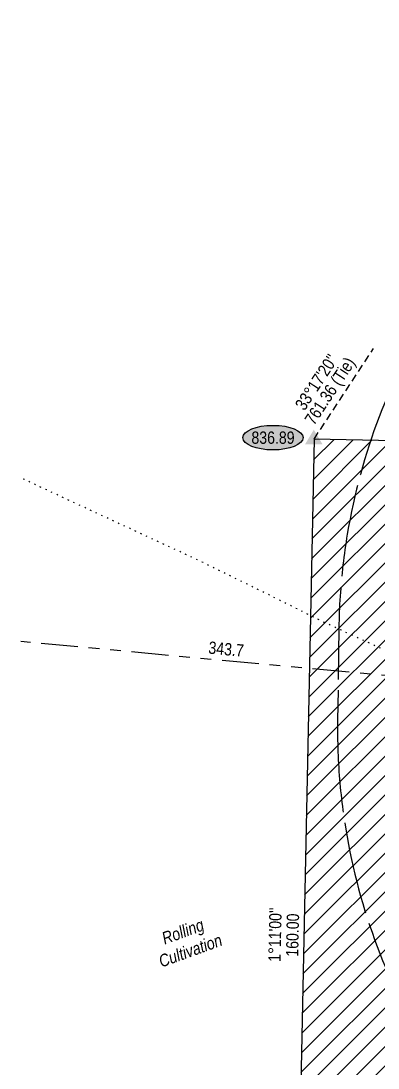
# Model space of a CAD drawing. Extents: x 396534 to 402867, y 5681657 to 5687495.
# Drawn here: x 400145 to 400435, y 5684780 to 5685630 of the extents above; entities that cross this region are included whole.
import ezdxf
from ezdxf.enums import TextEntityAlignment as Align

# ---------------------------------------------------------------- set-up
doc = ezdxf.new("R2010")
doc.units = 0
doc.header["$LTSCALE"] = 5
for name, pattern in [('foc-BUFFER', [16.75, 15, -1.75]), ('foc-DOT', [1, 0.2, -0.8]), ('foc-DRILLPATH', [14.75, 6, -1.75, 1.75, -1.75, 1.75, -1.75]), ('foc-TIELINE', [1.875, 1.25, -0.625])]:
    doc.linetypes.add(name, pattern=pattern)
for name, color, linetype in [('ABADATA-DRILL', 8, 'foc-DOT'), ('AUX-BUFFER', 7, 'foc-BUFFER'), ('L-BD', 7, 'Continuous'), ('L-BD1', 253, 'Continuous'), ('L-MON', 1, 'Continuous'), ('L-TIE', 7, 'foc-TIELINE'), ('P-ELEVATION', 7, 'Continuous'), ('P-PDRILLPATH', 12, 'foc-DRILLPATH'), ('P-PROPOSED', 10, 'Continuous'), ('P-PROPOSED-EXISTING-H', 59, 'Continuous')]:
    doc.layers.add(name, color=color, linetype=linetype)
doc.layers.add('AS-GENERAL', color=48, linetype='Continuous', lineweight=18)
doc.styles.add('80', font='ARIALN.TTF', dxfattribs={"height": 10})
doc.styles.add('80L', font='ARIALN.TTF', dxfattribs={"height": 10})
doc.styles.add('80LS', font='ARIALNI.TTF', dxfattribs={"height": 10})

# ---------------------------------------------------------------- blocks, each defined once
blk = doc.blocks.new('STRIA')
blk.add_hatch(color=255).paths.add_polyline_path([(-0.04, 1.52), (-1.47, -0.87), (1.39, -0.87)])
blk = doc.blocks.new('STRIAA')
blk.add_blockref('STRIA', (0, 0))
blk = doc.blocks.new('STRIB')
at = {"color": 1}
blk.add_solid([(-1.12, -0.67), (-0.04, 1.13), (1.04, -0.67)], dxfattribs=at)
blk = doc.blocks.new('STRIBB')
blk.add_blockref('STRIB', (0, 0))
blk = doc.blocks.new('STRICC')
for name in ['STRIAA', 'STRIBB']:
    blk.add_blockref(name, (0, 0))
blk = doc.blocks.new('fdspike')
blk.add_blockref('STRICC', (0, 0))
blk = doc.blocks.new('we')
at = {"layer": 'P-ELEVATION'}
h = blk.add_hatch(color=111, dxfattribs=at)
h.dxf.hatch_style = 1
edge = h.paths.add_edge_path()
edge.add_ellipse((0, 0), major_axis=(-24.38, 0), ratio=0.410256, start_angle=0, end_angle=360)
at = {"layer": 'P-ELEVATION', "color": 7, "flags": 128}
blk.add_lwpolyline([(0, 0, 12.5, 0, 0), (-12.42, -6.43, 0, 0, 0)], format="xyseb", dxfattribs=at)
at = {"layer": 'P-ELEVATION', "color": 7}
blk.add_ellipse((0, 0), major_axis=(-24.38, 0), ratio=0.410256, dxfattribs=at)
at = {"layer": 'P-ELEVATION', "style": '80'}
blk.add_attdef('ELEVATION', text='', height=10, dxfattribs=at).set_placement((0, 0), align=Align.MIDDLE_CENTER)

msp = doc.modelspace()

# ---------------------------------------------------------------- hatches: boundary and pattern name
at = {"layer": 'P-PROPOSED-EXISTING-H'}
h = msp.add_hatch(dxfattribs=at)
h.set_pattern_fill('ANSI31', color=256, scale=3.5)
h.set_pattern_definition([(45, (-868.972, 1902.179), (-7.857724106, 7.857724106), [])])
h.paths.add_polyline_path([(400366.841, 5684490.872), (400666.661, 5684484.673), (400668.727, 5684584.613), (400683.191, 5685284.193), (400383.371, 5685290.392)])

# ---------------------------------------------------------------- linework, layer by layer
at = {"layer": 'ABADATA-DRILL', "flags": 128}
msp.add_lwpolyline([(400900.682, 5684927.786), (400900.819, 5684924.633), (400900.81, 5684924.133), (400901.236, 5684922.924), (400900.466, 5684921.889), (400898.258, 5684921.532), (400896.314, 5684921.871), (400894.928, 5684922.599), (400893.045, 5684923.436), (400890.808, 5684924.13), (400889.168, 5684924.662), (400887.578, 5684925.194), (400887.081, 5684925.354), (400887.538, 5684925.695), (400887.507, 5684926.646), (400887.638, 5684928.243), (400887.667, 5684929.693), (400887.677, 5684930.193), (400887.281, 5684930.401), (400886.542, 5684930.966), (400886.355, 5684931.62), (400886.608, 5684931.814), (400886.962, 5684931.957), (400887.368, 5684932.299), (400887.77, 5684932.392), (400888.313, 5684932.031), (400889.155, 5684931.614), (400890.404, 5684931.54), (400891.559, 5684931.817), (400892.323, 5684932.502), (400892.781, 5684932.893), (400893.29, 5684933.333), (400893.1, 5684933.837), (400892.106, 5684934.156), (400891.108, 5684934.276), (400890.262, 5684934.493), (400889.52, 5684934.908), (400889.322, 5684935.012), (400886.835, 5684935.711), (400880.763, 5684937.181), (400871.051, 5684939.172), (400857.843, 5684941.433), (400841.599, 5684944.454), (400822.297, 5684949.585), (400800.098, 5684957.524), (400775.758, 5684968.406), (400750.259, 5684981.362), (400722.39, 5684995.914), (400690.741, 5685011.491), (400656.393, 5685027.171), (400619.504, 5685043.301), (400579.231, 5685060.298), (400535.734, 5685078.609), (400489.709, 5685098.07), (400441.454, 5685118.625), (400391.547, 5685141.563), (400340.438, 5685166.976), (400287.34, 5685192.977), (400232.084, 5685218.572), (400176.233, 5685244.478), (400145.463, 5685258.843)], dxfattribs=at)
at = {"layer": 'AUX-BUFFER', "color": 251, "linetype": 'foc-BUFFER', "flags": 128}
msp.add_lwpolyline([(400402.493, 5685062.152, 1), (401401.989, 5685048.282), (401403.029, 5685123.222, 1), (400403.533, 5685137.092)], format="xyb", close=True, dxfattribs=at)
at = {"layer": 'L-TIE', "flags": 128}
msp.add_lwpolyline([(400383.371, 5685290.392), (400431.622, 5685363.88)], dxfattribs=at)
at = {"layer": 'P-PDRILLPATH', "flags": 128}
msp.add_lwpolyline([(400852.573, 5685059.856), (400145.463, 5685125.902)], dxfattribs=at)
at = {"layer": 'P-PROPOSED'}
msp.add_lwpolyline([(400366.841, 5684490.872), (400666.661, 5684484.673), (400668.727, 5684584.613), (400683.191, 5685284.193), (400383.371, 5685290.392)], close=True, dxfattribs=at)

# ---------------------------------------------------------------- block references
at = {"layer": 'L-BD1', "xscale": 0.99959203, "yscale": 0.99959203, "zscale": 0.99959203}
msp.add_blockref('we', (400350.049, 5685291.567), dxfattribs=at).add_auto_attribs({'ELEVATION': '836.89'})
at = {"layer": 'L-MON', "xscale": 4.997960149999977, "yscale": 4.997960149999977, "zscale": 4.997960149999977}
msp.add_blockref('fdspike', (400383.371, 5685290.392), dxfattribs=at)

# ---------------------------------------------------------------- texts
at = {"layer": 'AS-GENERAL', "insert": (400249.916, 5684886.049), "char_height": 9.99569, "attachment_point": 1, "rotation": 20, "style": '80LS', "bg_fill": 2}
msp.add_mtext_dynamic_manual_height_columns('\\pi9.36383;Rolling\\P\\pi0.58863;Cultivation', width=53.28303, gutter_width=50, heights=[0], dxfattribs=at)
at = {"layer": 'L-BD', "style": '80L'}
for s, height, rotation, p in [("33°17'20''", 9.9959, 56.7118, (400385.301, 5685336.632)), ('761.36 (Tie)', 9.99592, 56.7118, (400397.208, 5685328.814)), ('343.7', 9.9959, 354.6639, (400312.039, 5685119.881))]:
    msp.add_text(s, height=height, rotation=rotation, dxfattribs=at).set_placement(p, align=Align.MIDDLE)
at = {"layer": 'L-BD1', "style": '80L'}
for s, p in [("1°11'00''", (400351.662, 5684887.902)), ('160.00', (400365.903, 5684887.607))]:
    msp.add_text(s, height=9.9959, rotation=88.8156, dxfattribs=at).set_placement(p, align=Align.MIDDLE)

doc.saveas('drawing.dxf')
